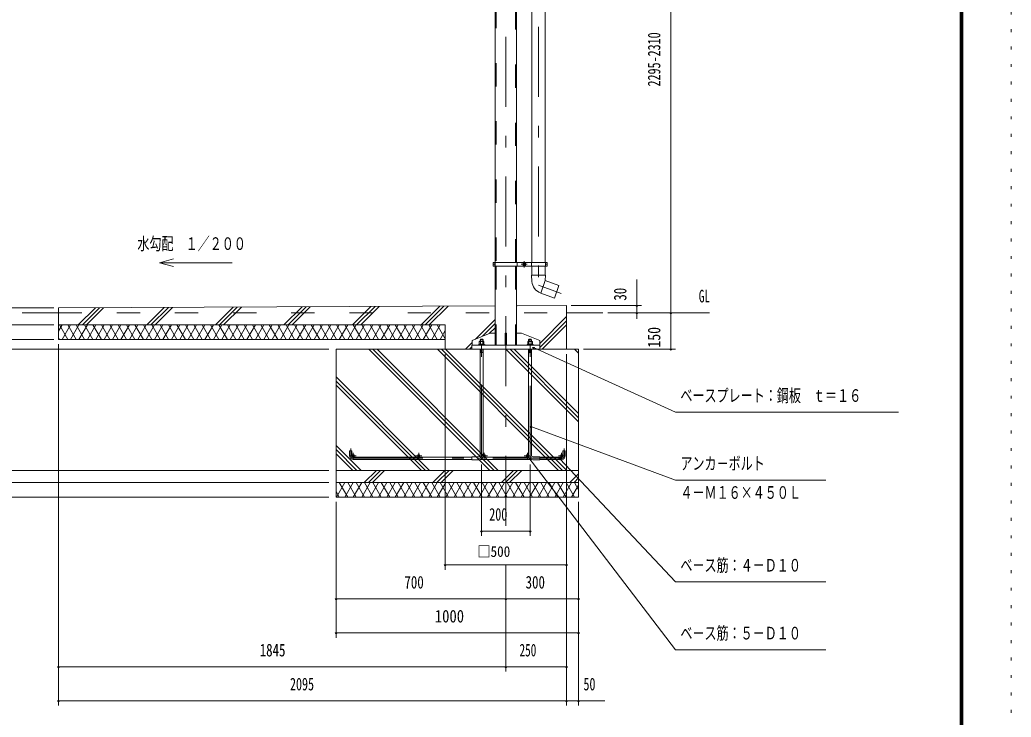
# Model space of a CAD drawing. Units: millimetres, scale not verified, with parts at other scales. Extents: x -25340 to 25344, y -10500 to 10500.
# Drawn here: x 15120 to 25344, y -3075 to 4116 of the extents above; entities that cross this region are included whole.
import ezdxf
from ezdxf.enums import TextEntityAlignment as Align

# ---------------------------------------------------------------- set-up
doc = ezdxf.new("R2010")
doc.units = ezdxf.units.MM
doc.header["$LTSCALE"] = 60
for name, pattern in [('USER2', [10, 4, -6]), ('USER3', [24, 12, -5, 2, -5]), ('USER4', [3, 0.5, -2.5])]:
    doc.linetypes.add(name, pattern=pattern)
for name, color, linetype, lineweight in [('0-6_2-02BOLD', 7, 'Continuous', 18), ('0-7_2-12HIDDEN', 3, 'USER2', 18), ('0-8_2-22CENTER', 3, 'USER3', 18), ('0-9_2-42THIN', 4, 'Continuous', 18), ('0-A_2-52DIM', 3, 'Continuous', 18), ('0-B_2-62HATCH', 2, 'Continuous', 18), ('0-C_F-F', 5, 'Continuous', 18), ('0-D_F-E_J_ADD', 5, 'USER4', 18)]:
    doc.layers.add(name, color=color, linetype=linetype, lineweight=lineweight)
doc.styles.add('ＭＳ ゴシック', font='')
doc.styles.get('ＭＳ ゴシック').set_extended_font_data('MS Gothic')

msp = doc.modelspace()

# ---------------------------------------------------------------- linework, layer by layer
at = {"layer": '0-6_2-02BOLD'}
for p, q in [((20021.17, 6069.93), (20021.17, 1614.93)), ((20243.92, 1614.93), (20243.92, 6069.93)), ((20401.3, 6069.93), (20401.3, 1614.93)), ((20538.8, 6069.93), (20538.8, 1614.93)), ((20001.93, 1614.93), (20001.93, 1574.93)), ((20017.18, 1594.93), (20001.93, 1594.93)), ((20017.18, 1614.93), (20017.18, 1574.93)), ((20021.17, 1614.93), (20021.17, 759.93)), ((20243.92, 1574.93), (20243.92, 759.93)), ((20247.92, 1614.93), (20247.92, 1574.93)), ((20310.11, 1602.15), (20310.11, 1587.71)), ((20310.11, 1587.71), (20322.62, 1580.5)), ((20322.62, 1580.5), (20335.11, 1587.71)), ((20397.3, 1614.93), (20397.3, 1574.93)), ((20401.3, 1574.93), (20401.3, 1482.66)), ((20538.8, 1574.93), (20538.8, 1482.66)), ((20542.8, 1614.93), (20542.8, 1574.93)), ((20542.8, 1594.93), (20558.05, 1594.93)), ((20558.05, 1614.93), (20558.05, 1574.93)), ((20397.54, 1482.66), (20542.55, 1482.66)), ((20401.95, 1418.17), (20397.54, 1482.66)), ((20538.8, 1427.66), (20491.77, 1298.45)), ((20492.48, 1298.2), (20632.73, 1247.15)), ((15520.05, 1144.93), (20021.17, 1166.42)), ((15520.05, 1144.93), (15520.05, 819.93)), ((20243.92, 1167.48), (20757.55, 1169.93)), ((20757.55, 1169.93), (20757.55, 719.93)), ((15520.05, 1094.93), (15145.05, 1094.93)), ((21132.55, 1094.93), (20757.55, 1094.93)), ((19507.55, 969.93), (15520.05, 969.93)), ((19507.55, 969.93), (19507.55, 719.93)), ((19507.55, 819.93), (15520.05, 819.93)), ((19783.67, 809.93), (19971.17, 884.93)), ((19867.55, 816.42), (19872.55, 821.42)), ((19872.55, 821.42), (19892.55, 821.42)), ((19892.55, 821.42), (19897.55, 816.42)), ((19971.17, 884.93), (20021.17, 884.93)), ((20125.05, 884.93), (20125.05, 759.93)), ((20125.05, 884.93), (20140.05, 884.93)), ((20140.05, 884.93), (20140.05, 759.93)), ((20243.92, 884.93), (20293.92, 884.93)), ((20293.92, 884.93), (20481.42, 809.93)), ((20372.55, 821.42), (20367.55, 816.42)), ((20392.55, 821.42), (20372.55, 821.42)), ((20397.55, 816.42), (20392.55, 821.42)), ((18382.55, 719.93), (18382.55, -805.07)), ((19782.55, 759.93), (19782.55, 719.93)), ((19783.67, 809.93), (19783.67, 759.93)), ((19847.55, 765.68), (19847.55, 759.93)), ((19855.67, 773.18), (19909.42, 773.18)), ((19855.67, 773.18), (19855.67, 765.68)), ((19858.01, 795.92), (19858.01, 773.18)), ((19867.55, 816.42), (19897.55, 816.42)), ((19867.55, 798.18), (19867.55, 816.42)), ((19867.55, -377.57), (19867.55, 719.93)), ((19870.28, 795.92), (19870.28, 773.18)), ((19875.05, 765.68), (19882.55, 773.18)), ((19882.55, 765.68), (19890.05, 773.18)), ((19894.82, 795.92), (19894.82, 773.18)), ((19897.55, 798.18), (19897.55, 816.42)), ((19897.55, -377.57), (19897.55, 719.93)), ((19909.42, 773.18), (19909.42, 765.68)), ((20347.55, 765.68), (20347.55, 759.93)), ((20417.55, 765.68), (20347.55, 765.68)), ((20361.92, 798.18), (20358.01, 795.92)), ((20358.01, 795.92), (20358.01, 773.18)), ((20403.17, 798.18), (20361.92, 798.18)), ((20367.55, 798.18), (20367.55, 816.42)), ((20367.55, -377.57), (20367.55, 719.93)), ((20370.28, 795.92), (20370.28, 773.18)), ((20382.55, 765.68), (20375.05, 773.18)), ((20390.05, 765.68), (20382.55, 773.18)), ((20394.81, 795.92), (20394.81, 773.18)), ((20397.55, -377.57), (20397.55, 719.93)), ((20407.08, 795.92), (20403.17, 798.18)), ((20407.08, 795.92), (20407.08, 773.18)), ((20409.42, 773.18), (20409.42, 765.68)), ((20417.55, 765.68), (20417.55, 759.93)), ((20481.42, 809.93), (20481.42, 759.93)), ((19867.55, 686.18), (19897.55, 686.18)), ((20397.55, 686.18), (20367.55, 686.18)), ((18520.05, -380.07), (18520.05, -330.07)), ((18557.55, -392.57), (19782.55, -392.57)), ((19855.05, -390.07), (19782.55, -390.07)), ((20370.28, -392.57), (19894.81, -392.57)), ((20482.55, -390.07), (20410.05, -390.07)), ((20482.55, -420.07), (20482.55, -390.07)), ((20707.55, -392.57), (20482.55, -392.57)), ((20745.05, -380.07), (20745.05, -330.07)), ((18557.55, -417.57), (19782.55, -417.57)), ((20395.69, -417.57), (19869.41, -417.57)), ((20482.55, -420.07), (20410.05, -420.07)), ((20707.55, -417.57), (20482.55, -417.57)), ((20882.55, -530.07), (18382.55, -530.07)), ((20882.55, -655.07), (18382.55, -655.07)), ((20882.55, -805.07), (18382.55, -805.07))]:
    msp.add_line(p, q, dxfattribs=at)
for points in [[(20001.93, 1614.93), (20068.61, 1614.93), (20558.05, 1614.93)], [(20001.93, 1574.93), (20025.76, 1574.93), (20558.05, 1574.93)], [(20310.11, 1602.15), (20322.61, 1609.37), (20335.11, 1602.15), (20335.11, 1587.71)], [(20542.55, 1482.66), (20538.8, 1427.66), (20679.76, 1376.36), (20632.73, 1247.15)], [(18382.55, 719.93), (20882.55, 719.93), (20882.55, -805.07)], [(19782.55, 759.93), (20482.55, 759.93), (20482.55, 719.93)], [(19847.55, 765.68), (19917.55, 765.68), (19917.55, 759.93)], [(19858.01, 795.92), (19861.92, 798.18), (19903.17, 798.18), (19907.09, 795.92), (19907.09, 773.18)], [(20409.42, 773.18), (20355.67, 773.18), (20355.67, 765.68)], [(20397.55, 798.18), (20397.55, 816.42), (20367.55, 816.42)], [(18545.05, -380.07), (18545.05, -330.07), (18520.05, -330.07)], [(19855.05, -420.07), (19782.55, -420.07), (19782.55, -390.07)], [(20720.05, -380.07), (20720.05, -330.07), (20745.05, -330.07)]]:
    msp.add_lwpolyline(points, dxfattribs=at)
for centre, radius in [((20322.61, 1594.93), 15.62), ((20322.61, 1594.93), 12.25), ((18557.55, -380.07), 12.5), ((19233.8, -380.07), 12.5), ((19910.05, -380.07), 12.5), ((20355.05, -380.07), 12.5), ((20707.55, -380.07), 12.5)]:
    msp.add_circle(centre, radius, dxfattribs=at)
for centre, radius, start, end in [((20539.13, 1427.54), 137.5, 183.90576, 250.16731), ((19864.14, 788.72), 9.46, 49.5701, 90), ((19882.55, 763.73), 34.45, 69.13593, 110.86406), ((19900.95, 788.72), 9.46, 90, 130.42989), ((20364.15, 788.72), 9.46, 49.57011, 90), ((20382.55, 763.73), 34.45, 69.13594, 110.86407), ((20400.95, 788.72), 9.46, 90, 130.4299), ((18557.55, -380.07), 37.5, 180, 270), ((19855.05, -377.57), 42.5, 270, 0), ((19855.05, -377.57), 12.5, 270, 0), ((20410.05, -377.57), 42.5, 180, 270), ((20410.05, -377.57), 12.5, 180, 270), ((20707.55, -380.07), 37.5, 270, 0)]:
    msp.add_arc(centre, radius, start, end, dxfattribs=at)
at = {"layer": '0-7_2-12HIDDEN'}
for p, q in [((20031.67, 6069.93), (20031.67, 1614.93)), ((20233.42, 1614.93), (20233.42, 6069.93)), ((20031.67, 1574.93), (20031.67, 759.93)), ((20233.42, 1574.93), (20233.42, 759.93)), ((15520.05, 1094.93), (20757.55, 1094.93))]:
    msp.add_line(p, q, dxfattribs=at)
at = {"layer": '0-8_2-22CENTER'}
for p, q in [((20470.05, 6922.98), (20470.05, 1379.52)), ((20132.55, 6819.93), (20132.55, -1305.07)), ((20291.36, 1594.93), (20353.86, 1594.93)), ((20322.61, 1626.18), (20322.61, 1563.68)), ((20470.05, 1379.52), (20703.23, 1294.65)), ((19882.55, -377.57), (19882.55, 851.41)), ((20382.55, -377.57), (20382.55, 851.41)), ((18532.55, -380.07), (18532.55, -305.07)), ((20732.55, -380.07), (20732.55, -305.07)), ((18590.05, -380.07), (18525.05, -380.07)), ((18557.55, -412.57), (18557.55, -347.57)), ((18557.55, -405.07), (20707.55, -405.07)), ((19266.3, -380.07), (19201.3, -380.07)), ((19233.8, -412.57), (19233.8, -347.57)), ((19942.55, -380.07), (19877.55, -380.07)), ((19910.05, -412.57), (19910.05, -347.57)), ((20387.55, -380.07), (20322.55, -380.07)), ((20355.05, -412.57), (20355.05, -347.57)), ((20740.05, -380.07), (20675.05, -380.07)), ((20707.55, -412.57), (20707.55, -347.57))]:
    msp.add_line(p, q, dxfattribs=at)
for centre, radius, start, end in [((18557.55, -380.07), 25, 180, 270), ((19855.05, -377.57), 27.5, 270, 0), ((20410.05, -377.57), 27.5, 180, 270), ((20707.55, -380.07), 25, 270, 0)]:
    msp.add_arc(centre, radius, start, end, dxfattribs=at)
at = {"layer": '0-9_2-42THIN'}
for p, q in [((19871.3, 798.18), (19871.3, 820.16)), ((19893.8, 798.18), (19893.8, 820.16)), ((20371.3, 798.18), (20371.3, 820.16)), ((20393.8, 798.18), (20393.8, 820.16)), ((19871.3, 686.18), (19871.3, 719.93)), ((19893.8, 686.18), (19893.8, 719.93)), ((20371.3, 686.18), (20371.3, 719.93)), ((19867.55, 679.69), (19871.3, 686.18)), ((19893.8, 686.18), (19897.55, 679.69)), ((20371.3, 686.18), (20367.55, 679.69))]:
    msp.add_line(p, q, dxfattribs=at)
msp.add_lwpolyline([(20397.55, 679.69), (20393.8, 686.18), (20393.8, 719.93)], dxfattribs=at)
at = {"layer": '0-A_2-52DIM'}
for p, q in [((21832.55, 719.93), (21832.55, 7297.43)), ((16560.82, 1611.23), (16705.71, 1650.05)), ((16560.82, 1611.23), (17310.82, 1611.23)), ((16560.82, 1611.23), (16705.71, 1572.41)), ((21482.55, 1032.16), (21482.55, 1439.93)), ((15470.05, 1144.93), (14745.05, 1144.93)), ((20807.55, 1169.93), (21532.55, 1169.93)), ((21492.55, 1169.93), (21472.55, 1169.93)), ((21182.55, 1094.93), (22232.55, 1094.93)), ((21492.55, 1094.93), (21472.55, 1094.93)), ((21842.55, 1094.93), (21822.55, 1094.93)), ((15470.05, 969.93), (14395.05, 969.93)), ((15470.05, 819.93), (14395.05, 819.93)), ((18307.55, 719.93), (14045.05, 719.93)), ((15520.05, 769.93), (15520.05, -2955.07)), ((20428.61, 737.94), (20408.61, 737.94)), ((20932.55, 719.93), (21882.55, 719.93)), ((21842.55, 719.93), (21822.55, 719.93)), ((19507.55, 669.93), (19507.55, -1555.07)), ((20757.55, 669.93), (20757.55, -2955.07)), ((20400.24, -76.73), (20380.24, -76.73)), ((20390.24, -76.73), (21882.55, -630.07)), ((20368.68, -386.97), (20348.68, -386.97)), ((20358.68, -386.97), (21882.55, -2380.07)), ((19882.55, -470.07), (19882.55, -1205.07)), ((20382.55, -470.07), (20382.55, -1205.07)), ((20699.82, -411.39), (20679.82, -411.39)), ((18307.55, -530.07), (14395.05, -530.07)), ((18307.55, -655.07), (14395.05, -655.07)), ((23432.55, -630.07), (21882.55, -630.07)), ((18307.55, -805.07), (13695.05, -805.07)), ((18382.55, -855.07), (18382.55, -2255.07)), ((20882.55, -855.07), (20882.55, -2955.07)), ((19892.55, -1155.07), (19872.55, -1155.07)), ((20382.55, -1155.07), (19882.55, -1155.07)), ((20392.55, -1155.07), (20372.55, -1155.07)), ((19517.55, -1505.07), (19497.55, -1505.07)), ((20757.55, -1505.07), (19507.55, -1505.07)), ((20132.55, -1505.07), (20132.55, -2605.07)), ((20767.55, -1505.07), (20747.55, -1505.07)), ((18392.55, -1855.07), (18372.55, -1855.07)), ((20882.55, -1855.07), (18382.55, -1855.07)), ((20142.55, -1855.07), (20122.55, -1855.07)), ((20892.55, -1855.07), (20872.55, -1855.07)), ((18392.55, -2205.07), (18372.55, -2205.07)), ((20882.55, -2205.07), (18382.55, -2205.07)), ((20892.55, -2205.07), (20872.55, -2205.07)), ((21882.55, -2380.07), (23432.55, -2380.07)), ((15530.05, -2555.07), (15510.05, -2555.07)), ((20757.55, -2555.07), (15520.05, -2555.07)), ((20142.55, -2555.07), (20122.55, -2555.07)), ((20767.55, -2555.07), (20747.55, -2555.07)), ((15530.05, -2905.07), (15510.05, -2905.07)), ((15520.05, -2905.07), (21152.55, -2905.07)), ((20767.55, -2905.07), (20747.55, -2905.07)), ((20892.55, -2905.07), (20872.55, -2905.07))]:
    msp.add_line(p, q, dxfattribs=at)
for points in [[(20418.62, 737.95), (21882.55, 69.93), (24182.55, 69.93)], [(20689.82, -411.39), (21882.55, -1680.07), (23432.55, -1680.07)]]:
    msp.add_lwpolyline(points, dxfattribs=at)
for centre in [(21482.55, 1169.93), (21482.55, 1094.93), (21832.55, 1094.93), (20418.61, 737.94), (21832.55, 719.93), (20390.24, -76.73), (20358.68, -386.97), (20689.82, -411.39), (19882.55, -1155.07), (20382.55, -1155.07), (19507.55, -1505.07), (20757.55, -1505.07), (18382.55, -1855.07), (20132.55, -1855.07), (20882.55, -1855.07), (18382.55, -2205.07), (20882.55, -2205.07), (15520.05, -2555.07), (20132.55, -2555.07), (20757.55, -2555.07), (15520.05, -2905.07), (20757.55, -2905.07), (20882.55, -2905.07)]:
    msp.add_arc(centre, 10, 180, 0, dxfattribs=at)
at = {"layer": '0-B_2-62HATCH'}
for p, q in [((15722.48, 969.93), (15899.29, 1146.74)), ((15764.91, 969.93), (15941.92, 1146.94)), ((15807.33, 969.93), (15984.55, 1147.15)), ((16429.59, 969.93), (16609.79, 1150.13)), ((16472.01, 969.93), (16652.42, 1150.34)), ((16514.44, 969.93), (16695.05, 1150.54)), ((17136.69, 969.93), (17320.29, 1153.52)), ((17179.12, 969.93), (17362.92, 1153.73)), ((17221.55, 969.93), (17405.55, 1153.93)), ((17843.8, 969.93), (18030.79, 1156.91)), ((17886.23, 969.93), (18073.41, 1157.12)), ((17928.65, 969.93), (18116.05, 1157.32)), ((18550.91, 969.93), (18741.28, 1160.31)), ((18593.33, 969.93), (18783.91, 1160.51)), ((18635.76, 969.93), (18826.54, 1160.71)), ((19258.01, 969.93), (19451.78, 1163.7)), ((19300.44, 969.93), (19494.41, 1163.9)), ((19342.87, 969.93), (19537.04, 1164.1)), ((20243.92, 1163.88), (20247.54, 1167.5)), ((19819.42, 824.23), (20021.17, 1025.98)), ((20481.42, 779.12), (20757.55, 1055.25)), ((15520.05, 905.85), (15557.05, 969.93)), ((15614.78, 819.93), (15528.18, 969.93)), ((15557.05, 819.93), (15643.65, 969.93)), ((15701.38, 819.93), (15614.78, 969.93)), ((15643.65, 819.93), (15730.25, 969.93)), ((15787.98, 819.93), (15701.38, 969.93)), ((15730.25, 819.93), (15816.85, 969.93)), ((15874.59, 819.93), (15787.98, 969.93)), ((15816.85, 819.93), (15903.45, 969.93)), ((15961.19, 819.93), (15874.59, 969.93)), ((15903.45, 819.93), (15990.06, 969.93)), ((16047.79, 819.93), (15961.19, 969.93)), ((15990.06, 819.93), (16076.66, 969.93)), ((16134.4, 819.93), (16047.79, 969.93)), ((16076.66, 819.93), (16163.26, 969.93)), ((16221, 819.93), (16134.4, 969.93)), ((16163.26, 819.93), (16249.86, 969.93)), ((16307.6, 819.93), (16221, 969.93)), ((16249.87, 819.93), (16336.47, 969.93)), ((16394.2, 819.93), (16307.6, 969.93)), ((16336.47, 819.93), (16423.07, 969.93)), ((16480.81, 819.93), (16394.2, 969.93)), ((16423.07, 819.93), (16509.67, 969.93)), ((16567.41, 819.93), (16480.81, 969.93)), ((16509.67, 819.93), (16596.28, 969.93)), ((16654.01, 819.93), (16567.41, 969.93)), ((16596.28, 819.93), (16682.88, 969.93)), ((16740.61, 819.93), (16654.01, 969.93)), ((16682.88, 819.93), (16769.48, 969.93)), ((16827.22, 819.93), (16740.61, 969.93)), ((16769.48, 819.93), (16856.08, 969.93)), ((16913.82, 819.93), (16827.22, 969.93)), ((16856.08, 819.93), (16942.69, 969.93)), ((17000.42, 819.93), (16913.82, 969.93)), ((16942.69, 819.93), (17029.29, 969.93)), ((17087.02, 819.93), (17000.42, 969.93)), ((17029.29, 819.93), (17115.89, 969.93)), ((17173.63, 819.93), (17087.02, 969.93)), ((17115.89, 819.93), (17202.49, 969.93)), ((17260.23, 819.93), (17173.63, 969.93)), ((17202.49, 819.93), (17289.09, 969.93)), ((17346.83, 819.93), (17260.23, 969.93)), ((17289.09, 819.93), (17375.7, 969.93)), ((17433.43, 819.93), (17346.83, 969.93)), ((17375.7, 819.93), (17462.3, 969.93)), ((17520.04, 819.93), (17433.43, 969.93)), ((17462.3, 819.93), (17548.9, 969.93)), ((17606.64, 819.93), (17520.04, 969.93)), ((17548.9, 819.93), (17635.51, 969.93)), ((17693.24, 819.93), (17606.64, 969.93)), ((17635.51, 819.93), (17722.11, 969.93)), ((17779.84, 819.93), (17693.24, 969.93)), ((17722.11, 819.93), (17808.71, 969.93)), ((17866.45, 819.93), (17779.84, 969.93)), ((17808.71, 819.93), (17895.31, 969.93)), ((17953.05, 819.93), (17866.45, 969.93)), ((17895.31, 819.93), (17981.92, 969.93)), ((18039.65, 819.93), (17953.05, 969.93)), ((17981.92, 819.93), (18068.52, 969.93)), ((18126.25, 819.93), (18039.65, 969.93)), ((18068.52, 819.93), (18155.12, 969.93)), ((18212.86, 819.93), (18126.26, 969.93)), ((18155.12, 819.93), (18241.72, 969.93)), ((18299.46, 819.93), (18212.86, 969.93)), ((18241.72, 819.93), (18328.33, 969.93)), ((18386.06, 819.93), (18299.46, 969.93)), ((18328.33, 819.93), (18414.93, 969.93)), ((18472.67, 819.93), (18386.06, 969.93)), ((18414.93, 819.93), (18501.53, 969.93)), ((18559.27, 819.93), (18472.67, 969.93)), ((18501.53, 819.93), (18588.14, 969.93)), ((18645.87, 819.93), (18559.27, 969.93)), ((18588.14, 819.93), (18674.74, 969.93)), ((18732.47, 819.93), (18645.87, 969.93)), ((18674.74, 819.93), (18761.34, 969.93)), ((18819.07, 819.93), (18732.47, 969.93)), ((18761.34, 819.93), (18847.94, 969.93)), ((18905.68, 819.93), (18819.07, 969.93)), ((18847.94, 819.93), (18934.54, 969.93)), ((18992.28, 819.93), (18905.68, 969.93)), ((18934.54, 819.93), (19021.15, 969.93)), ((19078.88, 819.93), (18992.28, 969.93)), ((19021.15, 819.93), (19107.75, 969.93)), ((19165.49, 819.93), (19078.89, 969.93)), ((19107.75, 819.93), (19194.35, 969.93)), ((19252.09, 819.93), (19165.49, 969.93)), ((19194.35, 819.93), (19280.95, 969.93)), ((19338.69, 819.93), (19252.09, 969.93)), ((19280.95, 819.93), (19367.56, 969.93)), ((19425.29, 819.93), (19338.69, 969.93)), ((19367.56, 819.93), (19454.16, 969.93)), ((19507.55, 827.47), (19425.29, 969.93)), ((19890.13, 852.52), (20021.17, 983.56)), ((19960.84, 880.8), (20021.17, 941.13)), ((20482.55, 737.82), (20757.55, 1012.82)), ((20507.08, 719.93), (20757.55, 970.4)), ((15528.18, 819.93), (15520.05, 834.01)), ((19454.16, 819.93), (19507.55, 912.4)), ((18718.8, 719.93), (19968.8, -530.07)), ((18761.23, 719.93), (20011.23, -530.07)), ((18803.66, 719.93), (20053.66, -530.07)), ((19425.91, 719.93), (20675.91, -530.07)), ((19468.33, 719.93), (20718.34, -530.07)), ((19510.76, 719.93), (20760.76, -530.07)), ((19715.12, 719.93), (19783.68, 788.48)), ((19757.55, 719.93), (19782.55, 744.93)), ((20133.01, 719.93), (20882.55, -29.6)), ((20175.44, 719.93), (20882.55, 12.83)), ((20217.87, 719.93), (20882.55, 55.25)), ((20754.34, 719.93), (20757.55, 723.14)), ((20840.12, 719.93), (20882.55, 677.51)), ((18382.55, 433.93), (19346.55, -530.07)), ((18382.55, 391.5), (19304.12, -530.07)), ((18382.55, 349.08), (19261.7, -530.07)), ((18382.55, -273.18), (18639.44, -530.07)), ((18382.55, -315.6), (18597.01, -530.07)), ((18382.55, -358.03), (18554.59, -530.07)), ((18672.23, -655.07), (18797.23, -530.07)), ((18714.65, -655.07), (18839.66, -530.07)), ((18757.08, -655.07), (18882.08, -530.07)), ((19379.34, -655.07), (19504.33, -530.07)), ((19421.76, -655.07), (19546.76, -530.07)), ((19464.19, -655.07), (19589.19, -530.07)), ((20086.44, -655.07), (20211.44, -530.07)), ((20128.87, -655.07), (20253.87, -530.07)), ((20171.29, -655.07), (20296.29, -530.07)), ((20793.55, -655.07), (20882.55, -566.07)), ((20835.98, -655.07), (20882.55, -608.5)), ((18382.55, -661.15), (18386.06, -655.07)), ((18386.06, -805.07), (18472.67, -655.07)), ((18501.53, -805.07), (18414.93, -655.07)), ((18472.67, -805.07), (18559.27, -655.07)), ((18588.14, -805.07), (18501.53, -655.07)), ((18559.27, -805.07), (18645.87, -655.07)), ((18674.74, -805.07), (18588.14, -655.07)), ((18645.87, -805.07), (18732.47, -655.07)), ((18761.34, -805.07), (18674.74, -655.07)), ((18732.47, -805.07), (18819.07, -655.07)), ((18847.94, -805.07), (18761.34, -655.07)), ((18819.07, -805.07), (18905.68, -655.07)), ((18934.54, -805.07), (18847.94, -655.07)), ((18905.68, -805.07), (18992.28, -655.07)), ((19021.15, -805.07), (18934.54, -655.07)), ((18992.28, -805.07), (19078.88, -655.07)), ((19107.75, -805.07), (19021.15, -655.07)), ((19078.88, -805.07), (19165.48, -655.07)), ((19194.35, -805.07), (19107.75, -655.07)), ((19165.48, -805.07), (19252.09, -655.07)), ((19280.96, -805.07), (19194.35, -655.07)), ((19252.09, -805.07), (19338.69, -655.07)), ((19367.56, -805.07), (19280.96, -655.07)), ((19338.69, -805.07), (19425.29, -655.07)), ((19454.16, -805.07), (19367.56, -655.07)), ((19425.29, -805.07), (19511.9, -655.07)), ((19540.76, -805.07), (19454.16, -655.07)), ((19511.9, -805.07), (19598.5, -655.07)), ((19627.37, -805.07), (19540.76, -655.07)), ((19598.5, -805.07), (19685.1, -655.07)), ((19713.97, -805.07), (19627.37, -655.07)), ((19685.1, -805.07), (19771.7, -655.07)), ((19800.57, -805.07), (19713.97, -655.07)), ((19771.7, -805.07), (19858.31, -655.07)), ((19887.17, -805.07), (19800.57, -655.07)), ((19858.31, -805.07), (19944.91, -655.07)), ((19973.78, -805.07), (19887.17, -655.07)), ((19944.91, -805.07), (20031.51, -655.07)), ((20060.38, -805.07), (19973.78, -655.07)), ((20031.51, -805.07), (20118.11, -655.07)), ((20146.98, -805.07), (20060.38, -655.07)), ((20118.11, -805.07), (20204.71, -655.07)), ((20233.59, -805.07), (20146.98, -655.07)), ((20204.71, -805.07), (20291.32, -655.07)), ((20320.19, -805.07), (20233.59, -655.07)), ((20291.32, -805.07), (20377.92, -655.07)), ((20406.79, -805.07), (20320.19, -655.07)), ((20377.92, -805.07), (20464.53, -655.07)), ((20493.39, -805.07), (20406.79, -655.07)), ((20464.52, -805.07), (20551.13, -655.07)), ((20579.99, -805.07), (20493.39, -655.07)), ((20551.13, -805.07), (20637.73, -655.07)), ((20666.6, -805.07), (20579.99, -655.07)), ((20637.73, -805.07), (20724.33, -655.07)), ((20753.2, -805.07), (20666.6, -655.07)), ((20724.33, -805.07), (20810.93, -655.07)), ((20839.8, -805.07), (20753.2, -655.07)), ((20810.93, -805.07), (20882.55, -681.03)), ((20882.55, -729.11), (20839.8, -655.07)), ((20878.4, -655.07), (20882.55, -650.92)), ((18414.93, -805.07), (18382.55, -748.99))]:
    msp.add_line(p, q, dxfattribs=at)
at = {"layer": '0-C_F-F'}
for p, q in [((24818.96, -9975), (24818.96, 10075)), ((24828.96, -9985), (24828.96, 10085)), ((24833.96, -9990), (24833.96, 10090)), ((24838.96, -9995), (24838.96, 10095)), ((24841.46, -9997.5), (24841.46, 10097.5))]:
    msp.add_line(p, q, dxfattribs=at)
for points in [[(-3856.04, -10000), (24843.96, -10000), (24843.96, 10100)], [(-3848.54, 10092.5), (-3848.54, -9992.5), (24836.46, -9992.5), (24836.46, 10092.5)], [(-3843.54, 10087.5), (-3843.54, -9987.5), (24831.46, -9987.5), (24831.46, 10087.5)], [(-3838.54, 10082.5), (-3838.54, -9982.5), (24826.46, -9982.5), (24826.46, 10082.5)], [(-3836.04, 10080), (-3836.04, -9980), (24823.96, -9980), (24823.96, 10080)], [(-3833.54, 10077.5), (-3833.54, -9977.5), (24821.46, -9977.5), (24821.46, 10077.5)]]:
    msp.add_lwpolyline(points, dxfattribs=at)
at = {"layer": '0-D_F-E_J_ADD'}
msp.add_line((25343.96, 10500), (25343.96, -10500), dxfattribs=at)

# ---------------------------------------------------------------- texts
at = {"layer": '0-A_2-52DIM', "color": 7, "style": 'ＭＳ ゴシック'}
for s, width, p in [('2295-2310', 0.7, (21764.78, 3428.68)), ('30', 0.75, (21414.78, 1219.93)), ('150', 0.8, (21764.78, 736.18))]:
    msp.add_text(s, height=130.2, rotation=90, dxfattribs=dict(at, width=width)).set_placement(p, align=Align.BOTTOM_LEFT)
for s, height, width, p in [('水勾配\u3000１／２００', 130.2, 0.7, (16332.35, 1703.99)), ('GL', 130.2, 0.65, (22122.55, 1162.7)), ('ベースプレート：鋼板\u3000ｔ＝１６', 130.2, 0.7, (21932.55, 137.69)), ('アンカ－ボルト', 130.2, 0.7, (21932.55, -562.3)), ('４－Ｍ１６×４５０Ｌ', 130.2, 0.7, (21932.55, -862.31)), ('200', 130.2, 0.7, (19961.3, -1087.3)), ('□500', 110.7, 0.9, (19838.8, -1455.07)), ('ベ－ス筋：４－Ｄ１０', 130.2, 0.7, (21932.55, -1612.31)), ('700', 130.2, 0.75, (19086.3, -1787.3)), ('300', 130.2, 0.75, (20336.3, -1787.3)), ('1000', 130.2, 0.85, (19400.05, -2137.3)), ('ベ－ス筋：５－Ｄ１０', 130.2, 0.7, (21932.55, -2312.3)), ('1845', 130.2, 0.75, (17593.8, -2487.3)), ('250', 130.2, 0.65, (20273.8, -2487.3)), ('2095', 130.2, 0.7, (17906.3, -2837.3)), ('50', 130.2, 0.7, (20932.55, -2837.3))]:
    msp.add_text(s, height=height, dxfattribs=dict(at, width=width)).set_placement(p, align=Align.BOTTOM_LEFT)

doc.saveas('drawing.dxf')
